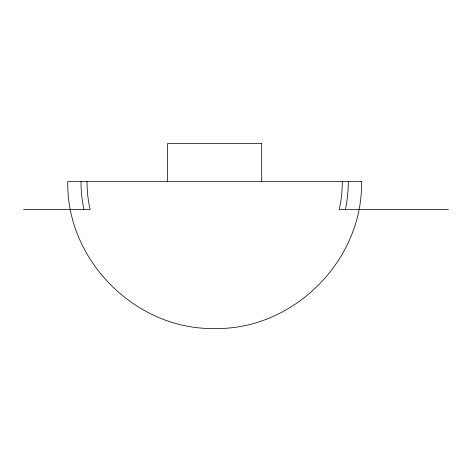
<?xml version="1.0" encoding="UTF-8"?>
<svg xmlns="http://www.w3.org/2000/svg" width="472" height="472" viewBox="0 0 472 472"><rect width="100%" height="100%" fill="white"/><g stroke="black" fill="none" stroke-linecap="round" stroke-linejoin="round"><path stroke-width="0.71" d="M167.619 181.655L167.637 143.476L261.724 143.476M23.6 209.55L90.117 209.55A127.587 127.587 0 0 1 87.031 181.655M448.4 209.55L339.221 209.55A127.635 127.635 0 0 0 342.306 181.655M261.7 143.476L261.718 181.655M83.957 209.556A133.411 133.411 0 0 1 81.013 181.655M348.312 181.655A133.647 133.647 0 0 1 345.368 209.55M361.534 181.655C363.098 260.444 293.454 330.087 214.666 328.524C135.883 330.087 66.239 260.444 67.797 181.655L361.534 181.655"/></g></svg>
